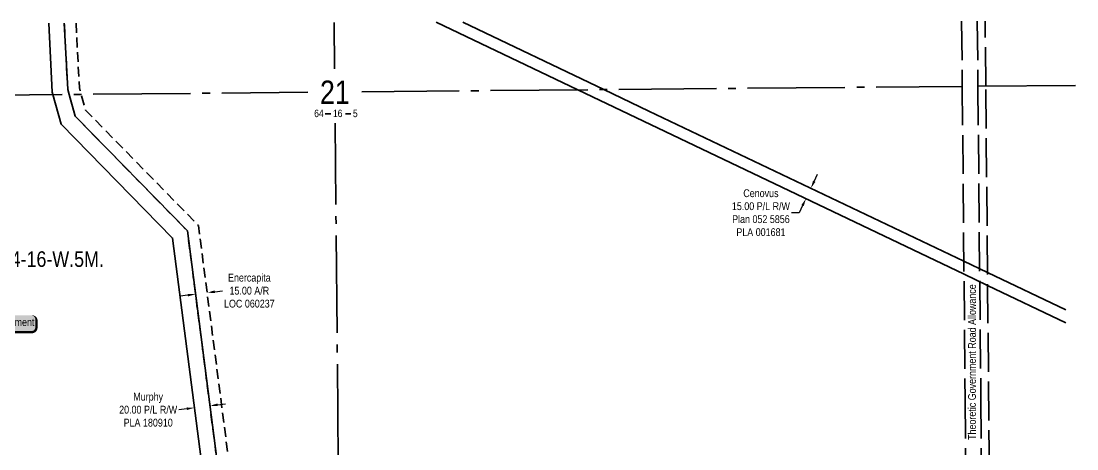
# Model space of a CAD drawing. Extents: x 534052 to 544180, y 6043031 to 6050786.
# Drawn here: x 541136 to 542491, y 6044721 to 6045270 of the extents above; entities that cross this region are included whole.
import ezdxf
from ezdxf.enums import TextEntityAlignment as Align

# ---------------------------------------------------------------- set-up
doc = ezdxf.new("R2010")
doc.units = 0
doc.header["$LTSCALE"] = 5
doc.header["$PDSIZE"] = 0.5
for name, pattern in [('foc-ACCESSROAD', [3.75, 2.5, -1.25]), ('foc-QUARTERLINE', [33, 25, -3, 2, -3]), ('foc-UNSURVEYED', [12.5, 10, -2.5])]:
    doc.linetypes.add(name, pattern=pattern)
doc.layers.get('Defpoints').update_dxf_attribs({"color": 9})
for name, color, linetype in [('10', 1, 'Continuous'), ('9', 3, 'Continuous'), ('AS-WILDLIFE-BLOCK', 131, 'Continuous'), ('C-RW', 13, 'Continuous'), ('C-SYMBOL', 7, 'Continuous'), ('F-AR', 190, 'foc-ACCESSROAD'), ('F-RW', 190, 'Continuous'), ('L-QSEC', 8, 'foc-QUARTERLINE'), ('L-ROAD-T', 7, 'Continuous'), ('L-SECLBL', 7, 'Continuous'), ('L-SECQ', 8, 'foc-QUARTERLINE'), ('L-USEC', 7, 'foc-UNSURVEYED')]:
    doc.layers.add(name, color=color, linetype=linetype)
for name, color, linetype, lineweight in [('C-RW-T', 13, 'Continuous', 9), ('F-AR-T', 190, 'Continuous', 9), ('F-RW-T', 190, 'Continuous', 9)]:
    doc.layers.add(name, color=color, linetype=linetype, lineweight=lineweight)
doc.styles.add('175L', font='', dxfattribs={"height": 20})
doc.styles.add('80', font='', dxfattribs={"height": 10})
doc.styles.add('80CG', font='', dxfattribs={"height": 10})
doc.styles.add('80L', font='', dxfattribs={"height": 10})
doc.styles.add('SIMPLEX', font='')
doc.styles.get('175L').set_extended_font_data('Arial Narrow')
doc.styles.get('80').set_extended_font_data('Arial Narrow')
doc.styles.get('80CG').set_extended_font_data('Arial Narrow')
doc.styles.get('80L').set_extended_font_data('Arial Narrow')
doc.styles.get('SIMPLEX').set_extended_font_data('Arial Narrow')
doc.dimstyles.new('Compass 5 000', dxfattribs={"dimscale": 5, "dimtxt": 9, "dimasz": 2, "dimexe": 0.2, "dimexo": 0.0625, "dimgap": 0.5, "dimtad": 0, "dimtih": 1, "dimtoh": 1, "dimzin": 0, "dimdsep": 46, "dimtxsty": '80CG', "dimcen": 0.1, "dimse1": 1, "dimse2": 1, "dimclrd": 256, "dimclrt": 256, "dimaunit": 1, "dimadec": 4, "dimazin": 0, "dimtfac": 0.06, "dimtofl": 0, "dimtmove": 0, "dimatfit": 1, "dimfxl": 0.2, "dimtolj": 1, "dimtzin": 0, "dimlwd": -1, "dimarcsym": 0})

# ---------------------------------------------------------------- blocks, each defined once
blk = doc.blocks.new('L-SECLBL')
at = {"layer": '9', "color": 7}
for p, q in [((-5.1, -27.8), (-12.3, -27.8)), ((20.7, -27.8), (13.5, -27.8))]:
    blk.add_line(p, q, dxfattribs=at)
at = {"layer": '10', "color": 2, "style": 'SIMPLEX'}
blk.add_attdef('SEC', text='', height=30, dxfattribs=at).set_placement((0, 0), align=Align.MIDDLE)
at = {"layer": '10', "color": 5, "style": '80L'}
blk.add_attdef('TWP', text='', height=9.5, dxfattribs=at).set_placement((-14.4, -27.4), align=Align.MIDDLE_RIGHT)
blk.add_attdef('RGE', text='', height=9.5, dxfattribs=at).set_placement((3.6, -27.4), align=Align.MIDDLE_CENTER)
blk.add_attdef('MER', text='', height=9.5, dxfattribs=at).set_placement((23.2, -27.4), align=Align.MIDDLE_LEFT)
blk = doc.blocks.new('*D398')
at = {"layer": 'Defpoints', "color": 0, "transparency": 16777216}
for p in [(541374.8, 6044921.3), (541360.6, 6044914), (541375.5, 6044915.9)]:
    blk.add_point(p, dxfattribs=at)
at = {"layer": 'F-AR-T', "transparency": 16777216}
for p, q in [((541350, 6044918.2), (541340.1, 6044916.9)), ((541384.8, 6044922.6), (541394.7, 6044923.9))]:
    blk.add_line(p, q, dxfattribs=at)
for points in [[(541349.8, 6044919.8), (541350.2, 6044916.5), (541360, 6044919.4)], [(541384.5, 6044924.3), (541385, 6044921), (541374.8, 6044921.3)]]:
    blk.add_solid(points, dxfattribs=at)
at = {"layer": 'F-AR-T', "transparency": 16777216, "insert": (541429, 6044923.9), "char_height": 10, "attachment_point": 5, "style": '80CG'}
blk.add_mtext('\\A1;Enercapita\\P15.00 A/R\\PLOC 060237', dxfattribs=at)
blk = doc.blocks.new('*D399')
at = {"layer": 'C-RW-T', "transparency": 16777216}
for p, q in [((541348.6, 6044772.4), (541338.7, 6044771.1)), ((541388.3, 6044777.5), (541398.2, 6044778.8))]:
    blk.add_line(p, q, dxfattribs=at)
for points in [[(541348.4, 6044774), (541348.9, 6044770.7), (541358.6, 6044773.7)], [(541388.1, 6044779.1), (541388.5, 6044775.8), (541378.4, 6044776.2)]]:
    blk.add_solid(points, dxfattribs=at)
at = {"layer": 'Defpoints', "color": 0, "transparency": 16777216}
for p in [(541358.6, 6044773.7), (541359.1, 6044769.4), (541378.9, 6044771.9)]:
    blk.add_point(p, dxfattribs=at)
at = {"layer": 'C-RW-T', "transparency": 16777216, "insert": (541299.2, 6044771.1), "char_height": 10, "attachment_point": 5, "style": '80CG'}
blk.add_mtext('\\A1;Murphy\\P20.00 P/L R/W\\PPLA 180910', dxfattribs=at)
blk = doc.blocks.new('*D540')
at = {"layer": 'Defpoints', "color": 0, "transparency": 16777216}
for p in [(542150, 6045055.1), (542143.2, 6045042.1), (542143.7, 6045041.8)]:
    blk.add_point(p, dxfattribs=at)
at = {"layer": 'F-RW-T', "transparency": 16777216}
for p, q in [((542153.8, 6045064.3), (542158.1, 6045073.4)), ((542138.8, 6045033.1), (542134.5, 6045024)), ((542134.5, 6045024), (542124.5, 6045024))]:
    blk.add_line(p, q, dxfattribs=at)
for points in [[(542152.3, 6045065.1), (542155.3, 6045063.6), (542149.5, 6045055.3)], [(542137.3, 6045033.8), (542140.3, 6045032.3), (542143.2, 6045042.1)]]:
    blk.add_solid(points, dxfattribs=at)
at = {"layer": 'F-RW-T', "transparency": 16777216, "insert": (542085.4, 6045024), "char_height": 10, "attachment_point": 5, "style": '80CG'}
blk.add_mtext('\\A1;Cenovus\\P15.00 P/L R/W\\PPlan 052 5856\\PPLA 001681', dxfattribs=at)
blk = doc.blocks.new('*U693')
h = blk.add_hatch(color=255)
edge = h.paths.add_edge_path()
edge.add_line((-96.5, -11.5), (96.5, -11.5))
edge.add_arc((96.5, -5.5), 6, 270, 360)
edge.add_line((102.5, -5.5), (102.5, 4))
edge.add_arc((96.5, 4), 6, 0, 90)
edge.add_line((96.5, 10), (-96.5, 10))
edge.add_arc((-96.5, 4), 6, 90, 180)
edge.add_line((-102.5, 4), (-102.5, -5.5))
edge.add_arc((-96.5, -5.5), 6, 180, 270)
at = {"color": 131, "flags": 128}
blk.add_lwpolyline([(-96.5, -11.5, 3, 3, 0), (96.5, -11.5, 3, 3, 0.414214), (102.5, -5.5, 3, 3, 0), (102.5, 4, 3, 0, 0.414214), (96.5, 10, 0, 0, 0), (-96.5, 10, 0, 0, 0.414214), (-102.5, 4, 0, 0, 0), (-102.5, -5.5, 0, 3, 0.414214)], format="xyseb", close=True, dxfattribs=at)
at = {"color": 131, "style": '80'}
blk.add_attdef('ENTER_TEXT_001', (-36, -5), '', height=10, dxfattribs=at)

msp = doc.modelspace()

# ---------------------------------------------------------------- linework, layer by layer
at = {"layer": 'C-RW'}
for points in [[(541191.608, 6045267.476), (541195.943, 6045182.023), (541197.711, 6045175.79), (541205.431, 6045147.963), (541349.511, 6045000.601), (541390.968, 6044678.288), (541423.133, 6044562.778), (541402.152, 6044532.734), (541396.009, 6044523.939), (541383.759, 6044506.397), (541378.653, 6044507.672), (541309.159, 6044525.029), (541224.235, 6044561.201), (541167.971, 6044574.829), (541035.478, 6044621.066)], [(541040.846, 6044640.367), (541173.631, 6044594.028), (541230.43, 6044580.271), (541317.348, 6044543.277), (541374.916, 6044529.181), (541375.248, 6044529.1), (541381.232, 6044537.959), (541401.348, 6044566.495), (541371.365, 6044674.09), (541330.551, 6044991.413), (541187.554, 6045137.668), (541176.939, 6045175.601), (541176.062, 6045178.744), (541171.575, 6045267.433)]]:
    msp.add_lwpolyline(points, dxfattribs=at)
at = {"layer": 'F-AR', "flags": 128}
msp.add_lwpolyline([(541206.646, 6045267.508), (541210.876, 6045184.458), (541213.239, 6045175.931), (541218.859, 6045155.673), (541363.762, 6045007.468), (541405.715, 6044681.245), (541439.475, 6044559.957), (541411.58, 6044520.045), (541399.324, 6044502.509), (541394.218, 6044503.785), (541383.759, 6044506.397), (541396.006, 6044523.933), (541423.133, 6044562.778), (541390.968, 6044678.288), (541349.511, 6045000.601), (541205.431, 6045147.963), (541197.711, 6045175.79), (541195.975, 6045182.056), (541191.627, 6045267.476)], dxfattribs=at)
at = {"layer": 'F-RW', "flags": 128}
for points in [[(542476.755, 6044882.827), (542376.302, 6044930.781), (542346.007, 6044945.244), (541850.635, 6045181.721), (541668.876, 6045268.495)], [(541703.001, 6045268.568), (541883.935, 6045182.023), (541941.405, 6045154.542), (542345.853, 6044961.674), (542376.149, 6044947.227), (542476.601, 6044899.324)]]:
    msp.add_lwpolyline(points, dxfattribs=at)
at = {"layer": 'L-QSEC'}
for p, q in [((542363.86, 6045186.401), (542490.82, 6045187.554)), ((541573.306, 6045179.219), (542343.755, 6045186.218))]:
    msp.add_line(p, q, dxfattribs=at)
at = {"layer": 'L-SECQ'}
for p, q in [((541538.455, 6045208.904), (541537.912, 6045268.215)), ((540733.705, 6045171.592), (541504.045, 6045178.59)), ((541546.102, 6044374.701), (541539.097, 6045138.907))]:
    msp.add_line(p, q, dxfattribs=at)
at = {"layer": 'L-USEC'}
for p, q in [((542342.972, 6045269.934), (542343.755, 6045186.218)), ((542363.079, 6045269.977), (542363.86, 6045186.405)), ((542373.913, 6045186.492), (542373.132, 6045269.998)), ((542363.86, 6045186.405), (542367.618, 6044784.318)), ((542381.428, 6044382.318), (542373.913, 6045186.492)), ((542367.618, 6044784.318), (542371.375, 6044382.226))]:
    msp.add_line(p, q, dxfattribs=at)
msp.add_lwpolyline([(542343.755, 6045186.218), (542347.512, 6044784.13), (542351.27, 6044382.042)], dxfattribs=at)

# ---------------------------------------------------------------- block references
at = {"layer": 'AS-WILDLIFE-BLOCK'}
ref = msp.add_blockref('*U693', (541053.385, 6044882.151), dxfattribs=dict(at, xscale=0.9989536938324243, yscale=0.9989536938324243, zscale=0.9989536938324243))
ref.add_attrib('ENTER_TEXT_001', 'Grizzly Bear Core Access Management', (540952.924, 6044878.536), dxfattribs={"layer": '0', "color": 131, "height": 9.98954, "style": '80'})
at = {"layer": 'L-SECLBL', "color": 3, "xscale": 0.99947671, "yscale": 0.99947671, "zscale": 0.99947671}
msp.add_blockref('L-SECLBL', (541538.73, 6045178.905), dxfattribs=at).add_auto_attribs({'SEC': '21', 'TWP': '64', 'RGE': '16', 'MER': '5'})

# ---------------------------------------------------------------- texts
at = {"layer": 'C-SYMBOL', "color": 3, "style": '175L'}
msp.add_text('Theor. S.W.1/4 Sec. 21-64-16-W.5M.', height=19.98953, dxfattribs=at).set_placement((541053.368, 6044948.465), align=Align.BOTTOM_CENTER)
at = {"layer": 'L-ROAD-T', "style": '80L'}
msp.add_text('Theoretic Government Road Allowance', height=9.99479, rotation=90, dxfattribs=at).set_placement((542356.274, 6044832.216), align=Align.MIDDLE_CENTER)

# ---------------------------------------------------------------- dimensions: what is measured, and where the dimension line sits
at = {"layer": 'C-RW-T'}
dim = msp.add_aligned_dim(p1=(541378.926, 6044771.911), p2=(541359.112, 6044769.362), distance=-4.344, text='Murphy\\P20.00 P/L R/W\\PPLA 180910', dimstyle='Compass 5 000', dxfattribs=at)
dim.commit()
dim.dimension.update_dxf_attribs({"geometry": '*D399', "text_midpoint": (541299.181, 6044771.12)})
at = {"layer": 'F-AR-T'}
dim = msp.add_aligned_dim(p1=(541360.65, 6044914.002), p2=(541375.536, 6044915.916), distance=5.469, text='Enercapita\\P15.00 A/R\\PLOC 060237', dimstyle='Compass 5 000', dxfattribs=at)
dim.commit()
dim.dimension.update_dxf_attribs({"geometry": '*D398', "text_midpoint": (541428.976, 6044923.891)})
at = {"layer": 'F-RW-T'}
dim = msp.add_aligned_dim(p1=(542149.973, 6045055.083), p2=(542143.653, 6045041.844), distance=-0.555, text='Cenovus\\P15.00 P/L R/W\\PPlan 052 5856\\PPLA 001681', dimstyle='Compass 5 000', dxfattribs=at)
dim.commit()
dim.dimension.update_dxf_attribs({"geometry": '*D540', "text_midpoint": (542085.45, 6045024.034)})

doc.saveas('drawing.dxf')
